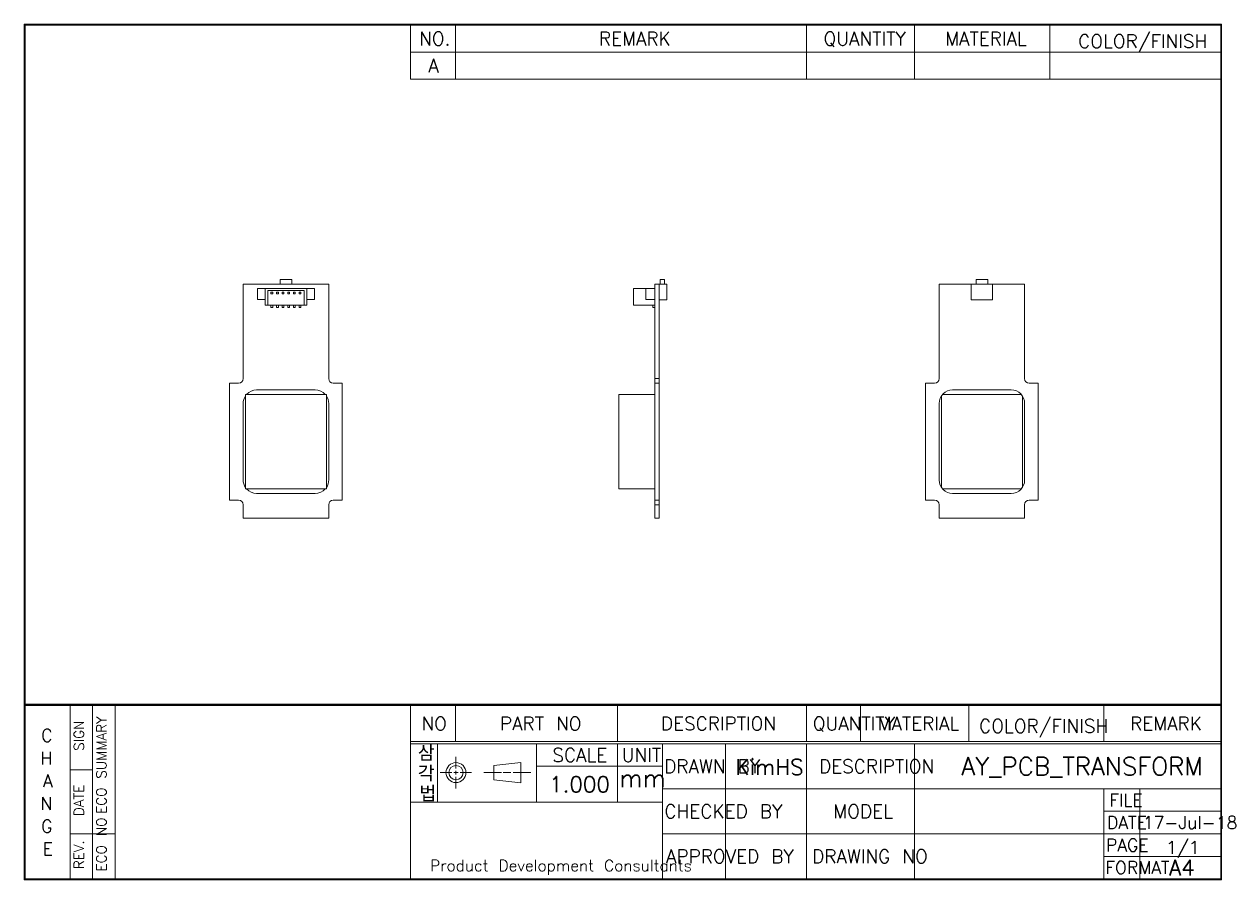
# Model space of a CAD drawing. Header units: inches. Extents: x 80 to 651, y 8 to 198.
# Drawn here: x 80.5 to 349.6, y 8.3 to 198.3 of the extents above; entities that cross this region are included whole.
import ezdxf

# ---------------------------------------------------------------- set-up
doc = ezdxf.new("R2010")
doc.units = ezdxf.units.IN
doc.header["$LTSCALE"] = 16.335
doc.header["$MEASUREMENT"] = 0
doc.layers.get('0').update_dxf_attribs({"lineweight": 0})
doc.layers.add('7_ALL_FEATURES', color=7, linetype='Continuous', lineweight=0)
doc.styles.add('Proxy_2FBB', font='txt.shx', dxfattribs={"width": 0.6, "height": 2.5})

# ---------------------------------------------------------------- blocks, each defined once
blk = doc.blocks.new('SYMBOL_2_BL0', base_point=(117.48, 33.77))
at = {"color": 3, "linetype": 'Continuous'}
for p, q in [((110.91, 34.68), (110.91, 37.27)), ((125.33, 36.01), (119.3, 35.35)), ((119.3, 35.35), (119.3, 32.2)), ((125.33, 31.54), (125.33, 36.01)), ((109.96, 33.8), (107.42, 33.8)), ((111.38, 33.8), (110.43, 33.8)), ((110.91, 33.36), (110.91, 34.19)), ((110.91, 30.27), (110.91, 32.86)), ((114.39, 33.8), (111.86, 33.8)), ((117.09, 33.8), (121.05, 33.8)), ((121.36, 33.8), (123.11, 33.8)), ((127.54, 33.8), (123.58, 33.8)), ((119.3, 32.2), (125.33, 31.54))]:
    blk.add_line(p, q, dxfattribs=at)
for radius in [2.22, 1.58]:
    blk.add_circle((110.91, 33.8), radius, dxfattribs=at)

msp = doc.modelspace()

# ---------------------------------------------------------------- linework, layer by layer
at = {"color": 7, "linetype": 'Continuous'}
for p, q in [((80.49, 8.29), (80.49, 198.29)), ((80.49, 198.29), (346.49, 198.29)), ((80.59, 8.39), (80.59, 198.19)), ((80.59, 198.19), (346.39, 198.19)), ((80.69, 8.49), (80.69, 198.09)), ((80.69, 198.09), (346.29, 198.09)), ((346.29, 8.49), (346.29, 198.09)), ((346.39, 8.39), (346.39, 198.19)), ((346.49, 8.29), (346.49, 198.29)), ((80.69, 47.26), (346.29, 47.26)), ((80.69, 47.24), (346.29, 47.24)), ((80.69, 47.21), (346.29, 47.21)), ((80.69, 47.19), (346.29, 47.19)), ((80.69, 47.16), (346.29, 47.16)), ((80.69, 47.14), (346.29, 47.14)), ((80.69, 47.11), (346.29, 47.11)), ((80.69, 47.09), (346.29, 47.09)), ((80.69, 47.06), (346.29, 47.06)), ((80.69, 47.04), (346.29, 47.04)), ((80.69, 47.01), (346.29, 47.01)), ((80.69, 46.99), (346.29, 46.99)), ((80.49, 8.29), (346.49, 8.29)), ((80.59, 8.39), (346.39, 8.39)), ((80.69, 8.49), (346.29, 8.49))]:
    msp.add_line(p, q, dxfattribs=at)
at = {"color": 2, "linetype": 'Continuous'}
for p, q in [((166.29, 198.09), (346.29, 198.09)), ((166.29, 198.09), (166.29, 186.09)), ((176.29, 198.09), (176.29, 186.09)), ((254.29, 198.09), (254.29, 186.09)), ((278.29, 198.09), (278.29, 186.09)), ((308.29, 198.09), (308.29, 186.09)), ((346.29, 198.09), (346.29, 186.09)), ((166.29, 192.09), (346.29, 192.09)), ((166.29, 186.09), (346.29, 186.09)), ((80.69, 8.49), (80.69, 46.99)), ((80.69, 46.99), (100.69, 46.99)), ((90.69, 8.49), (90.69, 46.99)), ((95.69, 8.49), (95.69, 46.99)), ((100.69, 8.49), (100.69, 46.99)), ((166.29, 38.99), (166.29, 46.99)), ((166.29, 46.99), (346.29, 46.99)), ((176.29, 38.99), (176.29, 46.99)), ((212.29, 38.99), (212.29, 46.99)), ((254.29, 38.99), (254.29, 46.99)), ((266.29, 38.99), (266.29, 46.99)), ((290.29, 38.99), (290.29, 46.99)), ((320.29, 38.99), (320.29, 46.99)), ((346.29, 38.99), (346.29, 46.99)), ((166.29, 38.99), (346.29, 38.99)), ((166.29, 38.99), (346.29, 38.99)), ((166.29, 8.49), (166.29, 38.99)), ((166.29, 38.49), (346.29, 38.49)), ((166.29, 38.49), (166.29, 8.49)), ((172.29, 38.49), (172.29, 25.49)), ((194.29, 38.49), (194.29, 25.49)), ((212.29, 38.49), (212.29, 25.49)), ((222.29, 38.49), (222.29, 8.49)), ((236.29, 38.49), (236.29, 8.49)), ((254.29, 38.49), (254.29, 8.49)), ((278.29, 38.49), (278.29, 8.49)), ((346.29, 38.49), (346.29, 8.49)), ((90.69, 32.74), (95.69, 32.74)), ((194.29, 33.49), (222.29, 33.49)), ((222.29, 28.49), (346.29, 28.49)), ((320.29, 28.49), (320.29, 8.49)), ((328.29, 28.49), (328.29, 8.49)), ((166.29, 25.49), (222.29, 25.49)), ((320.29, 23.49), (346.29, 23.49)), ((90.69, 18.49), (100.69, 18.49)), ((222.29, 18.49), (346.29, 18.49)), ((320.29, 13.49), (346.29, 13.49)), ((80.69, 8.49), (100.69, 8.49)), ((166.29, 8.49), (346.29, 8.49))]:
    msp.add_line(p, q, dxfattribs=at)
at = {"layer": '7_ALL_FEATURES', "color": 7, "linetype": 'Continuous'}
for p, q in [((129.12, 140.58), (129.12, 119.58)), ((148.12, 140.58), (129.12, 140.58)), ((137.32, 140.58), (137.32, 141.58)), ((137.32, 141.58), (139.92, 141.58)), ((139.92, 140.58), (139.92, 141.58)), ((148.12, 119.58), (148.12, 140.58)), ((220.55, 88.58), (220.55, 140.58)), ((220.55, 140.58), (223.25, 140.58)), ((221.55, 88.58), (221.55, 140.58)), ((221.75, 140.58), (221.75, 141.58)), ((221.75, 141.58), (222.75, 141.58)), ((222.75, 140.58), (222.75, 141.58)), ((223.25, 137.08), (223.25, 140.58)), ((283.72, 119.58), (283.72, 140.58)), ((283.72, 140.58), (302.72, 140.58)), ((290.87, 137.08), (290.87, 140.58)), ((291.92, 140.58), (291.92, 141.58)), ((291.92, 141.58), (294.52, 141.58)), ((294.52, 140.58), (294.52, 141.58)), ((295.57, 137.08), (295.57, 140.58)), ((302.72, 140.58), (302.72, 119.58)), ((132.29, 139.58), (132.29, 137.18)), ((144.94, 139.58), (132.29, 139.58)), ((133.99, 139.58), (133.99, 135.88)), ((134.59, 135.88), (134.59, 139.18)), ((142.64, 139.18), (134.59, 139.18)), ((135.29, 138.78), (135.29, 138.38)), ((135.69, 138.78), (135.29, 138.78)), ((135.29, 138.38), (135.69, 138.38)), ((135.69, 138.38), (135.69, 138.78)), ((136.54, 138.78), (136.54, 138.38)), ((136.94, 138.78), (136.54, 138.78)), ((136.54, 138.38), (136.94, 138.38)), ((136.94, 138.38), (136.94, 138.78)), ((137.79, 138.78), (137.79, 138.38)), ((138.19, 138.78), (137.79, 138.78)), ((137.79, 138.38), (138.19, 138.38)), ((138.19, 138.38), (138.19, 138.78)), ((139.04, 138.78), (139.04, 138.38)), ((139.44, 138.78), (139.04, 138.78)), ((139.04, 138.38), (139.44, 138.38)), ((139.44, 138.38), (139.44, 138.78)), ((140.29, 138.78), (140.29, 138.38)), ((140.69, 138.78), (140.29, 138.78)), ((140.29, 138.38), (140.69, 138.38)), ((140.69, 138.38), (140.69, 138.78)), ((141.54, 138.78), (141.54, 138.38)), ((141.94, 138.78), (141.54, 138.78)), ((141.54, 138.38), (141.94, 138.38)), ((141.94, 138.38), (141.94, 138.78)), ((142.64, 135.88), (142.64, 139.18)), ((143.24, 135.88), (143.24, 139.58)), ((144.94, 137.18), (144.94, 139.58)), ((215.85, 135.88), (215.85, 139.58)), ((220.55, 139.58), (215.85, 139.58)), ((218.55, 137.18), (218.55, 139.58)), ((132.29, 137.18), (133.99, 137.18)), ((133.99, 135.88), (143.24, 135.88)), ((135.29, 135.88), (135.29, 135.38)), ((135.29, 135.38), (135.69, 135.38)), ((135.69, 135.38), (135.69, 135.88)), ((136.54, 135.88), (136.54, 135.38)), ((136.54, 135.38), (136.94, 135.38)), ((136.94, 135.38), (136.94, 135.88)), ((137.79, 135.88), (137.79, 135.38)), ((137.79, 135.38), (138.19, 135.38)), ((138.19, 135.38), (138.19, 135.88)), ((139.04, 135.88), (139.04, 135.38)), ((139.04, 135.38), (139.44, 135.38)), ((139.44, 135.38), (139.44, 135.88)), ((140.29, 135.88), (140.29, 135.38)), ((140.29, 135.38), (140.69, 135.38)), ((140.69, 135.38), (140.69, 135.88)), ((141.54, 135.88), (141.54, 135.38)), ((141.54, 135.38), (141.94, 135.38)), ((141.94, 135.38), (141.94, 135.88)), ((143.24, 137.18), (144.94, 137.18)), ((220.55, 135.88), (215.85, 135.88)), ((220.55, 137.18), (218.55, 137.18)), ((220.1, 135.38), (220.1, 135.88)), ((220.55, 135.38), (220.1, 135.38)), ((221.55, 137.08), (223.25, 137.08)), ((290.87, 137.08), (295.57, 137.08)), ((126.12, 92.58), (126.12, 118.58)), ((126.12, 118.58), (128.12, 118.58)), ((149.12, 118.58), (151.12, 118.58)), ((151.12, 118.58), (151.12, 92.58)), ((221.55, 119.58), (220.55, 119.58)), ((221.55, 118.58), (220.55, 118.58)), ((280.72, 118.58), (280.72, 92.58)), ((282.72, 118.58), (280.72, 118.58)), ((305.72, 118.58), (303.72, 118.58)), ((305.72, 92.58), (305.72, 118.58)), ((129.62, 116.08), (129.62, 95.08)), ((147.62, 116.08), (129.62, 116.08)), ((132.12, 117.08), (145.12, 117.08)), ((147.62, 95.08), (147.62, 116.08)), ((212.55, 95.08), (212.55, 116.08)), ((220.55, 116.08), (212.55, 116.08)), ((284.22, 95.43), (284.22, 115.74)), ((284.49, 116.08), (301.95, 116.08)), ((299.72, 117.08), (286.72, 117.08)), ((302.22, 115.74), (302.22, 95.43)), ((129.12, 97.08), (129.12, 114.08)), ((148.12, 114.08), (148.12, 97.08)), ((283.72, 114.08), (283.72, 97.08)), ((302.72, 97.08), (302.72, 114.08)), ((129.62, 95.08), (147.62, 95.08)), ((220.55, 95.08), (212.55, 95.08)), ((301.95, 95.08), (284.49, 95.08)), ((128.12, 92.58), (126.12, 92.58)), ((129.12, 91.58), (129.12, 88.58)), ((145.12, 94.08), (132.12, 94.08)), ((148.12, 88.58), (148.12, 91.58)), ((151.12, 92.58), (149.12, 92.58)), ((221.55, 92.58), (220.55, 92.58)), ((220.55, 91.58), (221.55, 91.58)), ((280.72, 92.58), (282.72, 92.58)), ((283.72, 88.58), (283.72, 91.58)), ((286.72, 94.08), (299.72, 94.08)), ((302.72, 91.58), (302.72, 88.58)), ((303.72, 92.58), (305.72, 92.58)), ((129.12, 88.58), (148.12, 88.58)), ((221.55, 88.58), (220.55, 88.58)), ((302.72, 88.58), (283.72, 88.58))]:
    msp.add_line(p, q, dxfattribs=at)
for centre, radius, start, end in [((128.12, 119.58), 1, 270, 0), ((149.12, 119.58), 1, 180, 270), ((282.72, 119.58), 1, 270, 0), ((303.72, 119.58), 1, 180, 270), ((132.12, 114.08), 3, 146.4567, 180), ((132.12, 114.08), 3, 90, 138.121), ((145.12, 114.08), 3, 41.879, 90), ((145.12, 114.08), 3, 0, 33.5433), ((286.72, 114.08), 3, 90, 180), ((299.72, 114.08), 3, 0, 90), ((132.12, 97.08), 3, 180, 213.5433), ((145.12, 97.08), 3, 326.4567, 0), ((286.72, 97.08), 3, 180, 270), ((299.72, 97.08), 3, 270, 0), ((132.12, 97.08), 3, 221.879, 270), ((145.12, 97.08), 3, 270, 318.121), ((128.12, 91.58), 1, 0, 90), ((149.12, 91.58), 1, 90, 180), ((282.72, 91.58), 1, 0, 90), ((303.72, 91.58), 1, 90, 180)]:
    msp.add_arc(centre, radius, start, end, dxfattribs=at)

# ---------------------------------------------------------------- block references
at = {"color": 2, "linetype": 'Continuous'}
msp.add_blockref('SYMBOL_2_BL0', (182.97, 32.06), dxfattribs=at)

# ---------------------------------------------------------------- texts
at = {"color": 2, "linetype": 'Continuous', "style": 'Proxy_2FBB'}
for s, height, p in [('NO.', 3, (168.21, 193.59)), ('REMARK', 3, (208.15, 193.59)), ('QUANTITY', 3, (258.06, 193.59)), ('MATERIAL', 3, (285.06, 193.59)), ('COLOR/FINISH', 3, (314.61, 193.02)), ('NO', 3, (168.72, 41.49)), ('PART NO', 3, (186.18, 41.49)), ('DESCRIPTION', 3, (221.92, 41.49)), ('QUANTITY', 3, (255.66, 41.49)), ('MATERIAL', 3, (270.06, 41.49)), ('COLOR/FINISH', 3, (292.61, 40.92)), ('REMARK', 3, (326.15, 41.49)), ('C', 2.8, (84.25, 38.94)), ('삼', 3, (167.92, 34.99)), ('H', 2.8, (84.09, 33.9)), ('SCALE', 3, (197.81, 34.49)), ('UNIT', 3, (213.23, 34.49)), ('DRAWN BY', 3, (222.65, 31.99)), ('DESCRIPTION', 3, (257.05, 31.99)), ('각', 3, (167.92, 30.49)), ('A', 2.8, (84.62, 28.86)), ('법', 3, (168.26, 25.99)), ('FILE', 2.8, (321.52, 24.59)), ('N', 2.8, (84.09, 23.82)), ('CHECKED BY', 3, (222.7, 21.99)), ('MODEL', 3, (260.23, 21.99)), ('G', 2.8, (84.25, 18.78)), ('DATE', 2.8, (321, 19.59)), ('17-Jul-18', 2.8, (328.98, 19.59)), ('E', 2.8, (84.57, 13.74)), ('PAGE', 2.8, (320.78, 14.59)), ('1/1', 2.8, (334.14, 14.06)), ('APPROVED BY', 3, (223.06, 11.99)), ('DRAWING NO', 3, (255.52, 11.99)), ('FORMAT', 2.8, (320.63, 9.59)), ('A4', 3.5, (334.82, 9.24))]:
    msp.add_text(s, height=height, dxfattribs=at).set_placement(p)
at = {"color": 6, "linetype": 'Continuous', "style": 'Proxy_2FBB'}
msp.add_text('A', height=3, dxfattribs=at).set_placement((170.26, 187.59))
at = {"color": 2, "linetype": 'Continuous', "style": 'Proxy_2FBB'}
for s, p in [('SIGN', (93.74, 36.93)), ('ECO SUMMARY', (98.74, 22.93)), ('DATE', (93.74, 22.43)), ('ECO NO', (98.74, 10.14)), ('REV.', (93.74, 10.64))]:
    msp.add_text(s, height=2.2, rotation=90, dxfattribs=at).set_placement(p)
at = {"color": 7, "linetype": 'Continuous', "style": 'Proxy_2FBB'}
for s, height, p in [('KimHS', 3.5, (238.49, 31.57)), ('AY_PCB_TRANSFORM', 4, (288.67, 31.49)), ('1.000', 3.5, (197.09, 27.74)), ('mm', 4, (212.72, 28.82)), ('Product Development Consultants', 2.5, (170.65, 10.19))]:
    msp.add_text(s, height=height, dxfattribs=at).set_placement(p)

doc.saveas('drawing.dxf')
